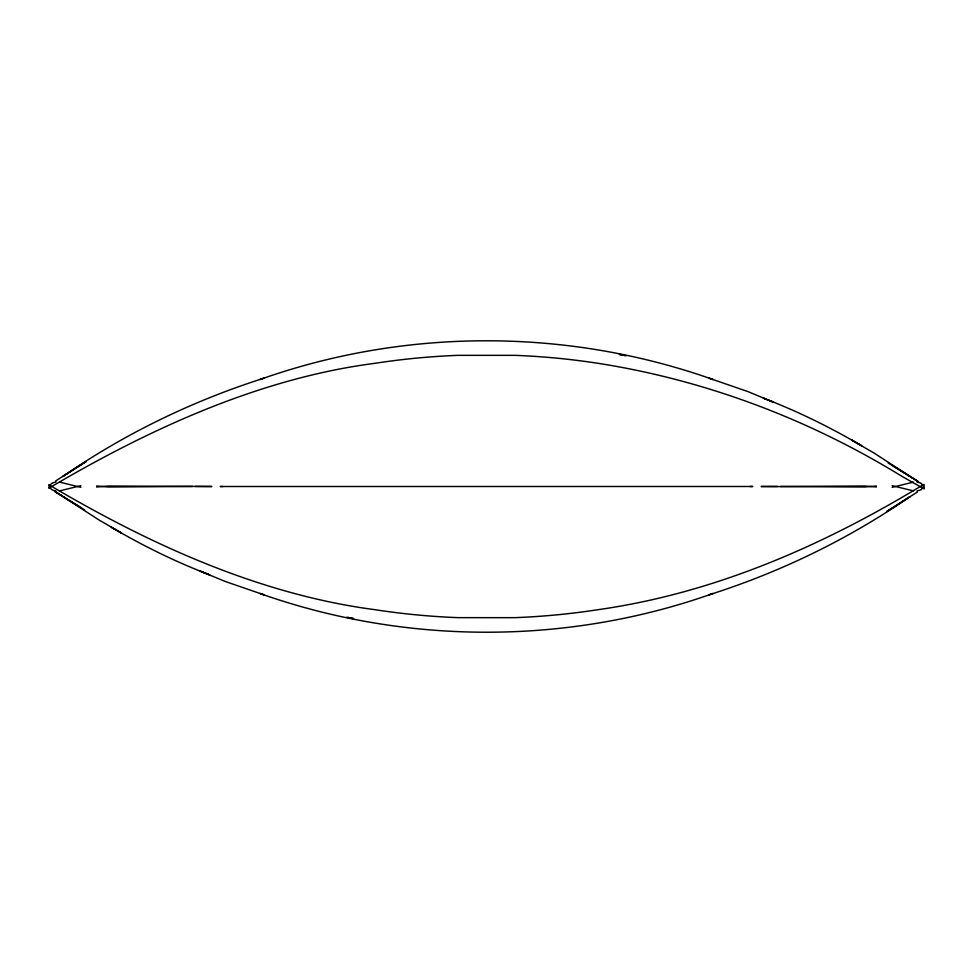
<?xml version="1.0" encoding="UTF-8"?>
<svg xmlns="http://www.w3.org/2000/svg" width="973" height="973" viewBox="0 0 973 973"><rect width="100%" height="100%" fill="white"/><g stroke="black" fill="none" stroke-linecap="round" stroke-linejoin="round"><path stroke-width="1.46" d="M51.703 489.541C50.268 488.762 49.197 484.663 48.808 488.264C146.595 430.419 258.672 378.339 374.751 363.343A728.412 728.412 0 0 1 458.125 355.34L514.875 355.34A728.412 728.4 6.1 0 1 598.249 363.343C705.17 380.078 808.222 418.937 900.426 475.432C907.845 479.738 915.289 483.97 922.83 488.045C924.241 489.212 924.545 488.957 924.095 487.935M51.654 483.508C50.62 483.922 49.003 488.349 48.808 484.688C147.093 543.019 258.477 594.381 374.751 609.657A728.412 728.4 6.1 0 0 458.125 617.648L514.875 617.66A728.412 728.412 0 0 0 598.249 609.657C714.571 593.141 823.231 545.585 922.83 484.955C925.943 483.07 922.501 486.658 924.192 488.361M921.346 489.492L923.632 486.378L921.346 483.508M55.643 480.954L86.196 461.518L62.892 476.405C124.617 433.788 192.8 400.742 264.279 378.071L260.034 379.494C405.473 327.816 567.527 327.937 712.966 379.494L708.721 378.071L747.896 391.584L773.085 402.019L763.282 398.115C797.398 411.105 830.285 427.354 861.75 445.804L851.557 440.015L874.253 453.175L910.108 476.405L888.227 463.075M917.357 492.046L886.804 511.482L910.108 496.595C848.383 539.212 780.2 572.258 708.721 594.929L712.966 593.506C567.527 645.184 405.473 645.063 260.034 593.506L264.279 594.929L225.104 581.416L199.915 570.981L209.718 574.885C175.602 561.895 142.715 545.646 111.25 527.196L121.443 532.985L98.747 519.825L62.892 496.595L84.773 509.925M52.201 483.107L56.02 481.976M920.799 489.893L916.98 491.024M80.856 485.673L59.572 490.891M892.144 487.327L913.428 482.109M96.607 487.011L108.21 486.001L211.895 486.5L195.208 486.451M876.393 485.989L864.79 486.999L761.105 486.5L777.792 486.451M222.975 486.5L220.19 486.512L752.81 486.488L750.025 486.5M192.435 486.451L108.21 486.999L96.607 485.989M780.565 486.451L864.79 486.001L876.393 487.011M916.98 481.976L920.799 483.107M56.02 491.024L52.445 490.039M913.428 490.891L892.144 485.673M59.572 482.109L80.856 487.327M624.934 355.522L619.375 354.415L626.223 355.777M348.066 617.478L353.625 618.585L346.777 617.223M893.141 466.043L918.621 481.866L910.764 476.916L917.357 480.954M79.859 506.957L54.379 491.134L62.236 496.084L55.643 492.046"/></g></svg>
